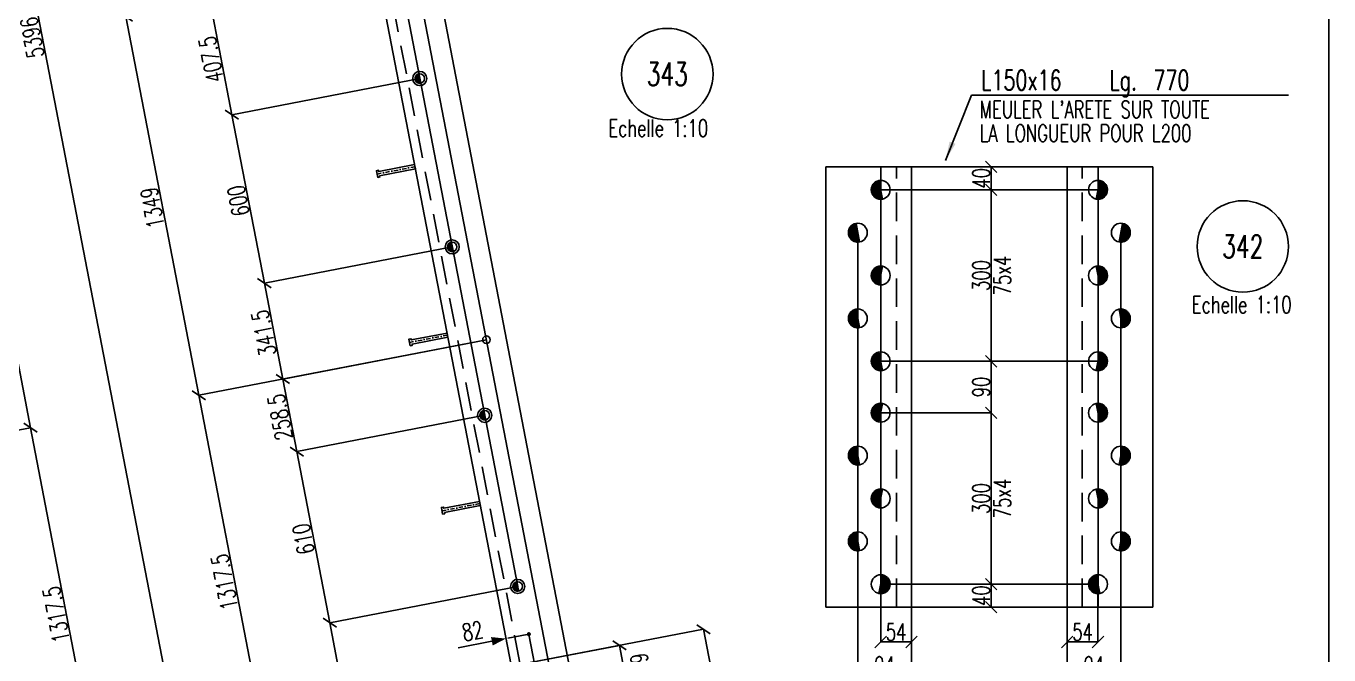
# Model space of a CAD drawing. Extents: x 512572 to 528792, y -20540 to -9023.
# Drawn here: x 524230 to 528792, y -14766 to -12566 of the extents above; entities that cross this region are included whole.
import ezdxf
from ezdxf.enums import TextEntityAlignment as Align

# ---------------------------------------------------------------- set-up
doc = ezdxf.new("R2010")
doc.units = 0
doc.header["$LTSCALE"] = 200
doc.header["$MEASUREMENT"] = 0
doc.linetypes.add('DASHDOT', pattern=[1, 0.5, -0.25, 0, -0.25])
doc.linetypes.add('DASHED', pattern=[0.75, 0.5, -0.25])
doc.layers.get('0').update_dxf_attribs({"linetype": 'CONTINUOUS'})
for name, color, linetype in [('ASSI', 3, 'CONTINUOUS'), ('BOLLINI_1', 7, 'CONTINUOUS'), ('Echelon', 1, 'CONTINUOUS'), ('FORI', 2, 'CONTINUOUS'), ('LINEA_ANG', 2, 'CONTINUOUS'), ('LP', 3, 'CONTINUOUS'), ('LS', 7, 'CONTINUOUS'), ('MZ', 6, 'DASHDOT'), ('QT_MAL', 7, 'CONTINUOUS'), ('QT_MPR', 7, 'CONTINUOUS'), ('QT_MSP', 7, 'CONTINUOUS'), ('TRAT-Y', 7, 'DASHED')]:
    doc.layers.add(name, color=color, linetype=linetype)
doc.styles.add('QUOTE', font='ROMANS8.SHX', dxfattribs={"width": 0.7})
doc.styles.add('RQL', font='ROMANS8.SHX', dxfattribs={"width": 0.7})
doc.styles.add('RS', font='ROMANS8.shx', dxfattribs={"width": 0.7})
doc.styles.get("Standard").update_dxf_attribs({"font": 'ROMANS8.SHX', "width": 0.7})
doc.dimstyles.new('FRECCE1', dxfattribs={"dimtxt": 60, "dimasz": 6.66, "dimexe": 0, "dimexo": 0, "dimgap": 1, "dimtad": 1, "dimzin": 0, "dimdsep": 46, "dimtxsty": 'RS', "dimblk1": 'QUOTP', "dimblk2": 'QUOTF', "dimsah": 1, "dimcen": 0, "dimclrd": 2, "dimclre": 2, "dimclrt": 7, "dimadec": 0, "dimazin": 0, "dimtfac": 1, "dimtix": 1, "dimtmove": 2, "dimatfit": 3, "dimldrblk": 'QUOTP', "dimfxl": 1, "dimtolj": 1, "dimtzin": 0, "dimarcsym": 0})
doc.dimstyles.new('TRATTO', dxfattribs={"dimscale": 0, "dimtxt": 60, "dimasz": 40, "dimexe": 0, "dimexo": 0, "dimgap": 5, "dimtad": 1, "dimrnd": 0.5, "dimdsep": 46, "dimtxsty": 'RS', "dimblk1": 'OBLIQUE', "dimblk2": 'OBLIQUE', "dimsah": 1, "dimcen": 0.09, "dimclrd": 2, "dimclre": 2, "dimclrt": 7, "dimadec": 0, "dimazin": 0, "dimtfac": 1, "dimtix": 1, "dimtmove": 2, "dimatfit": 3, "dimfxl": 1, "dimtolj": 1, "dimtzin": 0, "dimarcsym": 0})

# ---------------------------------------------------------------- blocks, each defined once
blk = doc.blocks.new('P20')
at = {"color": 0}
for p, q in [((0, 0.98), (0.02, 1)), ((0, 0.94), (0.06, 1)), ((1, -0.01), (0, 0.99)), ((0, 0.89), (0.1, 0.99)), ((0, 0.85), (0.14, 0.99)), ((0, 0.8), (0.18, 0.98)), ((0, 0.76), (0.22, 0.98)), ((0, 0.71), (0.25, 0.97)), ((0, 0.67), (0.29, 0.96)), ((1, -0.05), (0, 0.95)), ((0, 0.62), (0.32, 0.95)), ((0, 0.58), (0.36, 0.93)), ((0, 0.53), (0.39, 0.92)), ((0, 0.49), (0.42, 0.91)), ((1, -0.09), (0, 0.9)), ((0, 0.44), (0.45, 0.89)), ((0, 0.4), (0.48, 0.88)), ((0.99, -0.13), (0, 0.86)), ((0, 0.35), (0.51, 0.86)), ((0, 0.31), (0.54, 0.84)), ((0, 0.26), (0.56, 0.83)), ((0.99, -0.17), (0, 0.81)), ((0, 0.22), (0.59, 0.81)), ((0, 0.17), (0.61, 0.79)), ((0.98, -0.21), (0, 0.77)), ((0, 0.13), (0.64, 0.77)), ((0, 0.08), (0.66, 0.75)), ((0, 0.04), (0.69, 0.73)), ((0.97, -0.25), (0, 0.72)), ((0, -0.01), (0.71, 0.7)), ((0.96, -0.28), (0, 0.68)), ((0, -0.05), (0.73, 0.68)), ((0, -0.1), (0.75, 0.66)), ((0.95, -0.32), (0, 0.63)), ((0, -0.14), (0.77, 0.63)), ((0, -0.19), (0.79, 0.61)), ((0.94, -0.35), (0, 0.59)), ((0, -0.23), (0.81, 0.58)), ((0, -0.28), (0.83, 0.56)), ((0.92, -0.38), (0, 0.54)), ((0, -0.32), (0.85, 0.53)), ((0.91, -0.41), (0, 0.5)), ((0, -0.36), (0.87, 0.5)), ((0, -0.41), (0.88, 0.47)), ((0.9, -0.44), (0, 0.45)), ((0, -0.45), (0.9, 0.44)), ((0.88, -0.47), (0, 0.41)), ((0, -0.5), (0.91, 0.41)), ((0, -0.54), (0.92, 0.38)), ((0.87, -0.5), (0, 0.36)), ((0, -0.59), (0.94, 0.35)), ((0.85, -0.53), (0, 0.32)), ((0, -0.63), (0.95, 0.31)), ((0, -0.68), (0.96, 0.28)), ((0.83, -0.56), (0, 0.27)), ((0, -0.72), (0.97, 0.25)), ((0.81, -0.58), (0, 0.23)), ((0, -0.77), (0.98, 0.21)), ((0.79, -0.61), (0, 0.18)), ((0, -0.81), (0.99, 0.17)), ((0.77, -0.63), (0, 0.14)), ((0, -0.86), (0.99, 0.13)), ((0.75, -0.66), (0, 0.09)), ((0, -0.9), (1, 0.09)), ((0.73, -0.68), (0, 0.05)), ((0, -0.95), (1, 0.05)), ((0.71, -0.7), (0, 0.01)), ((0, -0.99), (1, 0.01)), ((1, 0.04), (0.04, 1)), ((1, 0.09), (0.09, 1)), ((0.99, 0.14), (0.14, 0.99)), ((0.98, 0.19), (0.19, 0.98)), ((0.97, 0.25), (0.25, 0.97)), ((0.95, 0.31), (0.31, 0.95)), ((0.92, 0.38), (0.38, 0.92)), ((0.88, 0.47), (0.47, 0.88)), ((0.81, 0.59), (0.59, 0.81)), ((0.69, -0.73), (0, -0.04)), ((0.66, -0.75), (0, -0.08)), ((0.64, -0.77), (0, -0.13)), ((0.61, -0.79), (0, -0.17)), ((0.59, -0.81), (0, -0.22)), ((0.56, -0.83), (0, -0.26)), ((0.54, -0.84), (0, -0.31)), ((0.51, -0.86), (0, -0.35)), ((0.48, -0.88), (0, -0.4)), ((0.45, -0.89), (0, -0.44)), ((0.42, -0.91), (0, -0.49)), ((0.39, -0.92), (0, -0.53)), ((0.36, -0.93), (0, -0.58)), ((0.32, -0.95), (0, -0.62)), ((0.29, -0.96), (0, -0.67)), ((0.25, -0.97), (0, -0.71)), ((0.22, -0.98), (0, -0.76)), ((0.18, -0.98), (0, -0.8)), ((0.14, -0.99), (0, -0.85)), ((0.1, -0.99), (0, -0.89)), ((0.04, -1), (1, -0.04)), ((0.09, -1), (1, -0.09)), ((0.14, -0.99), (0.99, -0.14)), ((0.19, -0.98), (0.98, -0.19)), ((0.25, -0.97), (0.97, -0.25)), ((0.31, -0.95), (0.95, -0.31)), ((0.38, -0.92), (0.92, -0.38)), ((0.47, -0.88), (0.88, -0.47)), ((0.59, -0.81), (0.81, -0.59))]:
    blk.add_line(p, q, dxfattribs=at)
for radius in [1.5, 1]:
    blk.add_circle((0, 0), radius)
blk = doc.blocks.new('16')
blk.add_circle((0, 0), 1)
blk = doc.blocks.new('ASSE98')
blk.add_line((0, 0), (1, 0))
at = {"color": 7, "style": 'QUOTE', "width": 0.5, "flags": 1}
for tag, p in [('TI', (1.38308, 6.82731)), ('DI_S', (1.38308, 6.42178)), ('D_S', (1.38308, 6.02092)), ('E_S', (1.38308, 5.68065)), ('NFORI', (1.36454, 5.29792)), ('ALAR', (1.36349, 4.93246)), ('FAM', (1.3775, 4.54645)), ('ALA', (1.38308, 4.19257)), ('DISP2', (1.38308, 3.84971)), ('DISP1', (1.38308, 3.50686)), ('PINZAF', (1.38308, 3.164)), ('PINZAI', (1.38308, 2.82114)), ('TRP', (1.38308, 2.47829)), ('NP', (1.38308, 2.13543)), ('SV', (1.38308, 1.79257)), ('PESO', (1.38308, 1.44971)), ('QUA', (1.38308, 1.10686)), ('LUN', (1.38308, 0.764)), ('PROF', (1.38308, 0.42114)), ('POS', (1.38308, 0.07829))]:
    blk.add_attdef(tag, p, '', height=0.2, dxfattribs=at)
at = {"color": 7, "flags": 1}
for tag, p in [('LAV1', (3.07431, 6.82847)), ('LAV2', (3.07431, 6.49513)), ('LAV3', (3.07431, 6.1618)), ('LAV4', (3.07431, 5.82847)), ('LAV5', (3.07431, 5.49513)), ('LAV6', (3.07431, 5.1618)), ('LAV7', (3.07431, 4.82847)), ('LAV8', (3.07431, 4.49513)), ('LAV9', (3.07431, 4.1618)), ('LAV10', (3.07431, 3.82847))]:
    blk.add_attdef(tag, p, '', height=0.2, dxfattribs=at)
blk = doc.blocks.new('20')
at = {"color": 0}
for p, q in [((0, 0.98), (0.02, 1)), ((0, 0.94), (0.06, 1)), ((1, -0.01), (0, 0.99)), ((0, 0.89), (0.1, 0.99)), ((0, 0.85), (0.14, 0.99)), ((0, 0.8), (0.18, 0.98)), ((0, 0.76), (0.22, 0.98)), ((0, 0.71), (0.25, 0.97)), ((0, 0.67), (0.29, 0.96)), ((1, -0.05), (0, 0.95)), ((0, 0.62), (0.32, 0.95)), ((0, 0.58), (0.36, 0.93)), ((0, 0.53), (0.39, 0.92)), ((0, 0.49), (0.42, 0.91)), ((1, -0.09), (0, 0.9)), ((0, 0.44), (0.45, 0.89)), ((0, 0.4), (0.48, 0.88)), ((0.99, -0.13), (0, 0.86)), ((0, 0.35), (0.51, 0.86)), ((0, 0.31), (0.54, 0.84)), ((0, 0.26), (0.56, 0.83)), ((0.99, -0.17), (0, 0.81)), ((0, 0.22), (0.59, 0.81)), ((0, 0.17), (0.61, 0.79)), ((0.98, -0.21), (0, 0.77)), ((0, 0.13), (0.64, 0.77)), ((0, 0.08), (0.66, 0.75)), ((0, 0.04), (0.69, 0.73)), ((0.97, -0.25), (0, 0.72)), ((0, -0.01), (0.71, 0.7)), ((0.96, -0.28), (0, 0.68)), ((0, -0.05), (0.73, 0.68)), ((0, -0.1), (0.75, 0.66)), ((0.95, -0.32), (0, 0.63)), ((0, -0.14), (0.77, 0.63)), ((0, -0.19), (0.79, 0.61)), ((0.94, -0.35), (0, 0.59)), ((0, -0.23), (0.81, 0.58)), ((0, -0.28), (0.83, 0.56)), ((0.92, -0.38), (0, 0.54)), ((0, -0.32), (0.85, 0.53)), ((0.91, -0.41), (0, 0.5)), ((0, -0.36), (0.87, 0.5)), ((0, -0.41), (0.88, 0.47)), ((0.9, -0.44), (0, 0.45)), ((0, -0.45), (0.9, 0.44)), ((0.88, -0.47), (0, 0.41)), ((0, -0.5), (0.91, 0.41)), ((0, -0.54), (0.92, 0.38)), ((0.87, -0.5), (0, 0.36)), ((0, -0.59), (0.94, 0.35)), ((0.85, -0.53), (0, 0.32)), ((0, -0.63), (0.95, 0.31)), ((0, -0.68), (0.96, 0.28)), ((0.83, -0.56), (0, 0.27)), ((0, -0.72), (0.97, 0.25)), ((0.81, -0.58), (0, 0.23)), ((0, -0.77), (0.98, 0.21)), ((0.79, -0.61), (0, 0.18)), ((0, -0.81), (0.99, 0.17)), ((0.77, -0.63), (0, 0.14)), ((0, -0.86), (0.99, 0.13)), ((0.75, -0.66), (0, 0.09)), ((0, -0.9), (1, 0.09)), ((0.73, -0.68), (0, 0.05)), ((0, -0.95), (1, 0.05)), ((0.71, -0.7), (0, 0.01)), ((0, -0.99), (1, 0.01)), ((1, 0.04), (0.04, 1)), ((1, 0.09), (0.09, 1)), ((0.99, 0.14), (0.14, 0.99)), ((0.98, 0.19), (0.19, 0.98)), ((0.97, 0.25), (0.25, 0.97)), ((0.95, 0.31), (0.31, 0.95)), ((0.92, 0.38), (0.38, 0.92)), ((0.88, 0.47), (0.47, 0.88)), ((0.81, 0.59), (0.59, 0.81)), ((0.69, -0.73), (0, -0.04)), ((0.66, -0.75), (0, -0.08)), ((0.64, -0.77), (0, -0.13)), ((0.61, -0.79), (0, -0.17)), ((0.59, -0.81), (0, -0.22)), ((0.56, -0.83), (0, -0.26)), ((0.54, -0.84), (0, -0.31)), ((0.51, -0.86), (0, -0.35)), ((0.48, -0.88), (0, -0.4)), ((0.45, -0.89), (0, -0.44)), ((0.42, -0.91), (0, -0.49)), ((0.39, -0.92), (0, -0.53)), ((0.36, -0.93), (0, -0.58)), ((0.32, -0.95), (0, -0.62)), ((0.29, -0.96), (0, -0.67)), ((0.25, -0.97), (0, -0.71)), ((0.22, -0.98), (0, -0.76)), ((0.18, -0.98), (0, -0.8)), ((0.14, -0.99), (0, -0.85)), ((0.1, -0.99), (0, -0.89)), ((0.04, -1), (1, -0.04)), ((0.09, -1), (1, -0.09)), ((0.14, -0.99), (0.99, -0.14)), ((0.19, -0.98), (0.98, -0.19)), ((0.25, -0.97), (0.97, -0.25)), ((0.31, -0.95), (0.95, -0.31)), ((0.38, -0.92), (0.92, -0.38)), ((0.47, -0.88), (0.88, -0.47)), ((0.59, -0.81), (0.81, -0.59))]:
    blk.add_line(p, q, dxfattribs=at)
blk.add_line((0, 1), (0, -1))
blk.add_circle((0, 0), 1)
blk = doc.blocks.new('A$C6E393FD9')
at = {"layer": 'Echelon', "color": 3}
blk.add_lwpolyline([(2.5, 0), (0, 19.8), (168.6, 41.4), (167.9, 47.2), (177.8, 48.5), (181.8, 17.1), (171.9, 15.8), (171.2, 21.6), (2.5, 0)], close=True, dxfattribs=at)
at = {"layer": 'MZ', "ltscale": 0.2}
blk.add_line((1.3, 9.9), (179.8, 32.8), dxfattribs=at)
blk = doc.blocks.new('_OBLIQUE')
at = {"color": 0, "linetype": 'ByBlock'}
blk.add_line((-0.5, -0.5), (0.5, 0.5), dxfattribs=at)
blk = doc.blocks.new('*D51')
at = {"layer": 'QT_MPR', "color": 2, "lineweight": -2, "transparency": 16777216}
for p, q in [((525586.8, -12338.5), (524579.4, -12532.8)), ((524579.4, -12532.8), (524834.9, -13857.7)), ((525842.3, -13663.4), (524834.9, -13857.7))]:
    blk.add_line(p, q, dxfattribs=at)
at = {"layer": 'QT_MPR', "color": 2, "lineweight": -2, "transparency": 16777216, "xscale": 40, "yscale": 40, "zscale": 40}
for p, rotation in [((524579.4, -12532.8), 100.9154326102389), ((524834.9, -13857.7), 280.9154326102389)]:
    blk.add_blockref('_OBLIQUE', p, dxfattribs=dict(at, rotation=rotation))
at = {"layer": 'QT_MPR', "color": 7, "transparency": 16777216, "insert": (524672.7, -13201.9), "char_height": 60, "attachment_point": 5, "rotation": 100.9154, "style": 'RS'}
blk.add_mtext('\\A1;1349', dxfattribs=at)
blk = doc.blocks.new('*D52')
at = {"layer": 'QT_MPR', "color": 2, "lineweight": -2, "transparency": 16777216}
for p, q in [((525842.3, -13663.4), (524834.9, -13857.7)), ((524834.9, -13857.7), (525084.3, -15151.4)), ((526120.3, -14951.6), (525084.3, -15151.4))]:
    blk.add_line(p, q, dxfattribs=at)
at = {"layer": 'QT_MPR', "color": 2, "lineweight": -2, "transparency": 16777216, "xscale": 40, "yscale": 40, "zscale": 40}
for p, rotation in [((524834.9, -13857.7), 100.9154326102389), ((525084.3, -15151.4), 280.9154326102389)]:
    blk.add_blockref('_OBLIQUE', p, dxfattribs=dict(at, rotation=rotation))
at = {"layer": 'QT_MPR', "color": 7, "transparency": 16777216, "insert": (524925.2, -14511.2), "char_height": 60, "attachment_point": 5, "rotation": 100.9154, "style": 'RS'}
blk.add_mtext('\\A1;1317.5', dxfattribs=at)
blk = doc.blocks.new('*D67')
at = {"layer": 'QT_MSP', "color": 2, "lineweight": -2, "transparency": 16777216}
for p, q in [((525586.8, -12338.5), (524873.9, -12476)), ((524873.9, -12476), (524951.1, -12876.4)), ((525609, -12749.5), (524951.1, -12876.4))]:
    blk.add_line(p, q, dxfattribs=at)
at = {"layer": 'QT_MSP', "color": 2, "lineweight": -2, "transparency": 16777216, "xscale": 40, "yscale": 40, "zscale": 40}
for p, rotation in [((524873.9, -12476), 100.9154326102389), ((524951.1, -12876.4), 280.9154326102389)]:
    blk.add_blockref('_OBLIQUE', p, dxfattribs=dict(at, rotation=rotation))
at = {"layer": 'QT_MSP', "color": 7, "transparency": 16777216, "insert": (524878.2, -12682.8), "char_height": 60, "attachment_point": 5, "rotation": 100.9154, "style": 'RS'}
blk.add_mtext('\\A1;407.5', dxfattribs=at)
blk = doc.blocks.new('*D68')
at = {"layer": 'QT_MSP', "color": 2, "lineweight": -2, "transparency": 16777216}
for p, q in [((525609, -12749.5), (524951.1, -12876.4)), ((524951.1, -12876.4), (525064.8, -13465.5)), ((525722.6, -13338.6), (525064.8, -13465.5))]:
    blk.add_line(p, q, dxfattribs=at)
at = {"layer": 'QT_MSP', "color": 2, "lineweight": -2, "transparency": 16777216, "xscale": 40, "yscale": 40, "zscale": 40}
for p, rotation in [((524951.1, -12876.4), 100.9154326102389), ((525064.8, -13465.5), 280.9154326102389)]:
    blk.add_blockref('_OBLIQUE', p, dxfattribs=dict(at, rotation=rotation))
at = {"layer": 'QT_MSP', "color": 7, "transparency": 16777216, "insert": (524973.6, -13177.6), "char_height": 60, "attachment_point": 5, "rotation": 100.9154, "style": 'RS'}
blk.add_mtext('\\A1;600', dxfattribs=at)
blk = doc.blocks.new('*D69')
at = {"layer": 'QT_MSP', "color": 2, "lineweight": -2, "transparency": 16777216}
for p, q in [((525722.6, -13338.6), (525064.8, -13465.5)), ((525064.8, -13465.5), (525129.4, -13800.9)), ((525842.3, -13663.4), (525129.4, -13800.9))]:
    blk.add_line(p, q, dxfattribs=at)
at = {"layer": 'QT_MSP', "color": 2, "lineweight": -2, "transparency": 16777216, "xscale": 40, "yscale": 40, "zscale": 40}
for p, rotation in [((525064.8, -13465.5), 100.9154326102389), ((525129.4, -13800.9), 280.9154326102389)]:
    blk.add_blockref('_OBLIQUE', p, dxfattribs=dict(at, rotation=rotation))
at = {"layer": 'QT_MSP', "color": 7, "transparency": 16777216, "insert": (525062.7, -13639.8), "char_height": 60, "attachment_point": 5, "rotation": 100.9154, "style": 'RS'}
blk.add_mtext('\\A1;341.5', dxfattribs=at)
blk = doc.blocks.new('*D70')
at = {"layer": 'QT_MSP', "color": 2, "lineweight": -2, "transparency": 16777216}
for p, q in [((525842.3, -13663.4), (525129.4, -13800.9)), ((525129.4, -13800.9), (525178.4, -14054.7)), ((525836.3, -13927.8), (525178.4, -14054.7))]:
    blk.add_line(p, q, dxfattribs=at)
at = {"layer": 'QT_MSP', "color": 2, "lineweight": -2, "transparency": 16777216, "xscale": 40, "yscale": 40, "zscale": 40}
for p, rotation in [((525129.4, -13800.9), 100.9154326102389), ((525178.4, -14054.7), 280.9154326102389)]:
    blk.add_blockref('_OBLIQUE', p, dxfattribs=dict(at, rotation=rotation))
at = {"layer": 'QT_MSP', "color": 7, "transparency": 16777216, "insert": (525119.5, -13934.4), "char_height": 60, "attachment_point": 5, "rotation": 100.9154, "style": 'RS'}
blk.add_mtext('\\A1;258.5', dxfattribs=at)
blk = doc.blocks.new('*D71')
at = {"layer": 'QT_MSP', "color": 2, "lineweight": -2, "transparency": 16777216}
for p, q in [((525836.3, -13927.8), (525178.4, -14054.7)), ((525178.4, -14054.7), (525293.9, -14653.6)), ((525951.8, -14526.7), (525293.9, -14653.6))]:
    blk.add_line(p, q, dxfattribs=at)
at = {"layer": 'QT_MSP', "color": 2, "lineweight": -2, "transparency": 16777216, "xscale": 40, "yscale": 40, "zscale": 40}
for p, rotation in [((525178.4, -14054.7), 100.9154326102389), ((525293.9, -14653.6), 280.9154326102389)]:
    blk.add_blockref('_OBLIQUE', p, dxfattribs=dict(at, rotation=rotation))
at = {"layer": 'QT_MSP', "color": 7, "transparency": 16777216, "insert": (525201.8, -14360.8), "char_height": 60, "attachment_point": 5, "rotation": 100.9154, "style": 'RS'}
blk.add_mtext('\\A1;610', dxfattribs=at)
blk = doc.blocks.new('*D72')
at = {"layer": 'QT_MSP', "color": 2, "lineweight": -2, "transparency": 16777216}
for p, q in [((525951.8, -14526.7), (525293.9, -14653.6)), ((525293.9, -14653.6), (525378.9, -15094.6)), ((526120.3, -14951.6), (525378.9, -15094.6))]:
    blk.add_line(p, q, dxfattribs=at)
at = {"layer": 'QT_MSP', "color": 2, "lineweight": -2, "transparency": 16777216, "xscale": 40, "yscale": 40, "zscale": 40}
for p, rotation in [((525293.9, -14653.6), 100.9154326102389), ((525378.9, -15094.6), 280.9154326102389)]:
    blk.add_blockref('_OBLIQUE', p, dxfattribs=dict(at, rotation=rotation))
at = {"layer": 'QT_MSP', "color": 7, "transparency": 16777216, "insert": (525302, -14880.7), "char_height": 60, "attachment_point": 5, "rotation": 100.9154, "style": 'RS'}
blk.add_mtext('\\A1;449', dxfattribs=at)
blk = doc.blocks.new('*D91')
at = {"layer": 'QT_MPR', "color": 2, "lineweight": -2, "transparency": 16777216}
for p, q in [((522528.8, -10191), (523775.8, -9950.5)), ((523775.8, -9950.5), (524797.6, -15248.6)), ((523543.7, -15490.5), (524797.6, -15248.6))]:
    blk.add_line(p, q, dxfattribs=at)
at = {"layer": 'QT_MPR', "color": 2, "lineweight": -2, "transparency": 16777216, "xscale": 40, "yscale": 40, "zscale": 40}
for p, rotation in [((523775.8, -9950.5), 100.9154326102523), ((524797.6, -15248.6), 280.9154326102524)]:
    blk.add_blockref('_OBLIQUE', p, dxfattribs=dict(at, rotation=rotation))
at = {"layer": 'QT_MPR', "color": 7, "transparency": 16777216, "insert": (524252.3, -12606.2), "char_height": 60, "attachment_point": 5, "rotation": 100.9154, "style": 'RS'}
blk.add_mtext('\\A1;5396', dxfattribs=at)
blk = doc.blocks.new('*D102')
at = {"layer": 'QT_MPR', "color": 2, "lineweight": -2, "transparency": 16777216}
for p, q in [((522982.8, -12840.7), (523990.2, -12646.4)), ((523990.2, -12646.4), (524245.7, -13971.3)), ((523238.3, -14165.6), (524245.7, -13971.3))]:
    blk.add_line(p, q, dxfattribs=at)
at = {"layer": 'QT_MPR', "color": 2, "lineweight": -2, "transparency": 16777216, "xscale": 40, "yscale": 40, "zscale": 40}
for p, rotation in [((523990.2, -12646.4), 100.9154326102523), ((524245.7, -13971.3), 280.9154326102524)]:
    blk.add_blockref('_OBLIQUE', p, dxfattribs=dict(at, rotation=rotation))
at = {"layer": 'QT_MPR', "color": 7, "transparency": 16777216, "insert": (524083.6, -13315.5), "char_height": 60, "attachment_point": 5, "rotation": 100.9154, "style": 'RS'}
blk.add_mtext('\\A1;1349', dxfattribs=at)
blk = doc.blocks.new('*D103')
at = {"layer": 'QT_MPR', "color": 2, "lineweight": -2, "transparency": 16777216}
for p, q in [((523238.3, -14165.6), (524245.7, -13971.3)), ((524245.7, -13971.3), (524495.2, -15265)), ((523459.3, -15464.8), (524495.2, -15265))]:
    blk.add_line(p, q, dxfattribs=at)
at = {"layer": 'QT_MPR', "color": 2, "lineweight": -2, "transparency": 16777216, "xscale": 40, "yscale": 40, "zscale": 40}
for p, rotation in [((524245.7, -13971.3), 100.9154326102523), ((524495.2, -15265), 280.9154326102524)]:
    blk.add_blockref('_OBLIQUE', p, dxfattribs=dict(at, rotation=rotation))
at = {"layer": 'QT_MPR', "color": 7, "transparency": 16777216, "insert": (524336.1, -14624.8), "char_height": 60, "attachment_point": 5, "rotation": 100.9154, "style": 'RS'}
blk.add_mtext('\\A1;1317.5', dxfattribs=at)
blk = doc.blocks.new('QUOTP')
at = {"layer": 'ASSI', "color": 2, "const_width": 1.07}
blk.add_lwpolyline([(-0.53, 0, 1), (0.53, 0, 1)], format="xyb", close=True, dxfattribs=at)
blk = doc.blocks.new('QUOTF')
at = {"layer": 'LS', "color": 2}
blk.add_line((7.5, 0), (25.5, 0), dxfattribs=at)
blk.add_solid([(7.5, 2.25), (0, 0), (7.5, -2.25)], dxfattribs=at)
blk = doc.blocks.new('*D133')
at = {"layer": 'QT_MAL', "color": 2, "lineweight": -2, "transparency": 16777216}
blk.add_line((525984.5, -14694.8), (525917.1, -14707.8), dxfattribs=at)
at = {"layer": 'QT_MAL', "color": 2, "lineweight": -2, "transparency": 16777216, "xscale": 6.66, "yscale": 6.66, "zscale": 6.66}
for name, p, rotation in [('QUOTP', (525991.1, -14693.5), 10.91543261023896), ('QUOTF', (525910.5, -14709.1), 190.9154326102389)]:
    blk.add_blockref(name, p, dxfattribs=dict(at, rotation=rotation))
at = {"layer": 'QT_MAL', "color": 7, "transparency": 16777216, "insert": (525793.8, -14682.9), "char_height": 60, "attachment_point": 5, "rotation": 10.9154, "style": 'RS'}
blk.add_mtext('\\A1;82', dxfattribs=at)
blk = doc.blocks.new('*D150')
at = {"layer": 'QT_MPR', "color": 2, "lineweight": -2, "transparency": 16777216}
for p, q in [((527222.8, -13138.9), (527609.7, -13138.9)), ((527609.7, -13138.9), (527609.7, -13738.9)), ((527222.8, -13738.9), (527609.7, -13738.9))]:
    blk.add_line(p, q, dxfattribs=at)
at = {"layer": 'QT_MPR', "color": 2, "lineweight": -2, "transparency": 16777216, "xscale": 40, "yscale": 40, "zscale": 40}
for p, rotation in [((527609.7, -13138.9), 89.99999999619341), ((527609.7, -13738.9), 269.9999999961934)]:
    blk.add_blockref('_OBLIQUE', p, dxfattribs=dict(at, rotation=rotation))
at = {"layer": 'QT_MPR', "color": 7, "transparency": 16777216, "insert": (527648.7, -13438.9), "char_height": 60, "attachment_point": 5, "rotation": 90, "style": 'RS'}
blk.add_mtext('\\A1;75x4', dxfattribs=at)
blk = doc.blocks.new('*D151')
at = {"layer": 'QT_MPR', "color": 2, "lineweight": -2, "transparency": 16777216}
for p, q in [((527222.8, -13138.9), (527609.7, -13138.9)), ((527609.7, -13138.9), (527609.7, -13738.9)), ((527222.8, -13738.9), (527609.7, -13738.9))]:
    blk.add_line(p, q, dxfattribs=at)
at = {"layer": 'QT_MPR', "color": 2, "lineweight": -2, "transparency": 16777216, "xscale": 40, "yscale": 40, "zscale": 40}
for p, rotation in [((527609.7, -13138.9), 89.99999999619341), ((527609.7, -13738.9), 269.9999999961934)]:
    blk.add_blockref('_OBLIQUE', p, dxfattribs=dict(at, rotation=rotation))
at = {"layer": 'QT_MPR', "color": 7, "transparency": 16777216, "insert": (527574.7, -13438.9), "char_height": 60, "attachment_point": 5, "rotation": 90, "style": 'RS'}
blk.add_mtext('\\A1;300', dxfattribs=at)
blk = doc.blocks.new('*D152')
at = {"layer": 'QT_MPR', "color": 2, "lineweight": -2, "transparency": 16777216}
for p, q in [((527222.8, -13738.9), (527609.7, -13738.9)), ((527609.7, -13738.9), (527609.7, -13918.9)), ((527222.8, -13918.9), (527609.7, -13918.9))]:
    blk.add_line(p, q, dxfattribs=at)
at = {"layer": 'QT_MPR', "color": 2, "lineweight": -2, "transparency": 16777216, "xscale": 40, "yscale": 40, "zscale": 40}
for p, rotation in [((527609.7, -13738.9), 89.99999999619341), ((527609.7, -13918.9), 269.9999999961934)]:
    blk.add_blockref('_OBLIQUE', p, dxfattribs=dict(at, rotation=rotation))
at = {"layer": 'QT_MPR', "color": 7, "transparency": 16777216, "insert": (527574.7, -13828.9), "char_height": 60, "attachment_point": 5, "rotation": 90, "style": 'RS'}
blk.add_mtext('\\A1;90', dxfattribs=at)
blk = doc.blocks.new('*D153')
at = {"layer": 'QT_MPR', "color": 2, "lineweight": -2, "transparency": 16777216}
for p, q in [((527222.8, -13918.9), (527609.7, -13918.9)), ((527609.7, -13918.9), (527609.7, -14518.9)), ((527222.8, -14518.9), (527609.7, -14518.9))]:
    blk.add_line(p, q, dxfattribs=at)
at = {"layer": 'QT_MPR', "color": 2, "lineweight": -2, "transparency": 16777216, "xscale": 40, "yscale": 40, "zscale": 40}
for p, rotation in [((527609.7, -13918.9), 89.99999999619341), ((527609.7, -14518.9), 269.9999999961934)]:
    blk.add_blockref('_OBLIQUE', p, dxfattribs=dict(at, rotation=rotation))
at = {"layer": 'QT_MPR', "color": 7, "transparency": 16777216, "insert": (527648.7, -14218.9), "char_height": 60, "attachment_point": 5, "rotation": 90, "style": 'RS'}
blk.add_mtext('\\A1;75x4', dxfattribs=at)
blk = doc.blocks.new('*D154')
at = {"layer": 'QT_MPR', "color": 2, "lineweight": -2, "transparency": 16777216}
for p, q in [((527222.8, -13918.9), (527609.7, -13918.9)), ((527609.7, -13918.9), (527609.7, -14518.9)), ((527222.8, -14518.9), (527609.7, -14518.9))]:
    blk.add_line(p, q, dxfattribs=at)
at = {"layer": 'QT_MPR', "color": 2, "lineweight": -2, "transparency": 16777216, "xscale": 40, "yscale": 40, "zscale": 40}
for p, rotation in [((527609.7, -13918.9), 89.99999999619341), ((527609.7, -14518.9), 269.9999999961934)]:
    blk.add_blockref('_OBLIQUE', p, dxfattribs=dict(at, rotation=rotation))
at = {"layer": 'QT_MPR', "color": 7, "transparency": 16777216, "insert": (527574.7, -14218.9), "char_height": 60, "attachment_point": 5, "rotation": 90, "style": 'RS'}
blk.add_mtext('\\A1;300', dxfattribs=at)
blk = doc.blocks.new('*D155')
at = {"layer": 'QT_MPR', "color": 2, "lineweight": -2, "transparency": 16777216}
for p, q in [((527222.8, -13058.9), (527609.7, -13058.9)), ((527609.7, -13058.9), (527609.7, -13138.9)), ((527222.8, -13138.9), (527609.7, -13138.9))]:
    blk.add_line(p, q, dxfattribs=at)
at = {"layer": 'QT_MPR', "color": 2, "lineweight": -2, "transparency": 16777216, "xscale": 40, "yscale": 40, "zscale": 40}
for p, rotation in [((527609.7, -13058.9), 89.99999999619341), ((527609.7, -13138.9), 269.9999999961934)]:
    blk.add_blockref('_OBLIQUE', p, dxfattribs=dict(at, rotation=rotation))
at = {"layer": 'QT_MPR', "color": 7, "transparency": 16777216, "insert": (527574.7, -13098.9), "char_height": 60, "attachment_point": 5, "rotation": 90, "style": 'RS'}
blk.add_mtext('\\A1;40', dxfattribs=at)
blk = doc.blocks.new('*D156')
at = {"layer": 'QT_MPR', "color": 2, "lineweight": -2, "transparency": 16777216}
for p, q in [((527222.8, -14518.9), (527609.7, -14518.9)), ((527609.7, -14518.9), (527609.7, -14598.9)), ((527222.8, -14598.9), (527609.7, -14598.9))]:
    blk.add_line(p, q, dxfattribs=at)
at = {"layer": 'QT_MPR', "color": 2, "lineweight": -2, "transparency": 16777216, "xscale": 40, "yscale": 40, "zscale": 40}
for p, rotation in [((527609.7, -14518.9), 89.99999999619341), ((527609.7, -14598.9), 269.9999999961934)]:
    blk.add_blockref('_OBLIQUE', p, dxfattribs=dict(at, rotation=rotation))
at = {"layer": 'QT_MPR', "color": 7, "transparency": 16777216, "insert": (527574.7, -14558.9), "char_height": 60, "attachment_point": 5, "rotation": 90, "style": 'RS'}
blk.add_mtext('\\A1;40', dxfattribs=at)
blk = doc.blocks.new('*D157')
at = {"layer": 'LS', "color": 2, "lineweight": -2, "transparency": 16777216}
for p, q in [((527222.8, -14518.9), (527222.8, -14720.9)), ((527330.8, -14598.9), (527330.8, -14720.9)), ((527222.8, -14720.9), (527330.8, -14720.9))]:
    blk.add_line(p, q, dxfattribs=at)
at = {"layer": 'LS', "color": 2, "lineweight": -2, "transparency": 16777216, "xscale": 40, "yscale": 40, "zscale": 40, "rotation": 180.0000000000001}
blk.add_blockref('_OBLIQUE', (527222.8, -14720.9), dxfattribs=at)
at = {"layer": 'LS', "color": 2, "lineweight": -2, "transparency": 16777216, "xscale": 40, "yscale": 40, "zscale": 40}
blk.add_blockref('_OBLIQUE', (527330.8, -14720.9), dxfattribs=at)
at = {"layer": 'LS', "color": 7, "transparency": 16777216, "insert": (527276.8, -14685.9), "char_height": 60, "attachment_point": 5, "style": 'RS'}
blk.add_mtext('\\A1;54', dxfattribs=at)
blk = doc.blocks.new('*D158')
at = {"layer": 'LS', "color": 2, "lineweight": -2, "transparency": 16777216}
for p, q in [((527142.8, -13288.9), (527142.8, -14836.9)), ((527330.8, -14598.9), (527330.8, -14836.9)), ((527142.8, -14836.9), (527330.8, -14836.9))]:
    blk.add_line(p, q, dxfattribs=at)
at = {"layer": 'LS', "color": 2, "lineweight": -2, "transparency": 16777216, "xscale": 40, "yscale": 40, "zscale": 40, "rotation": 180.0000000000001}
blk.add_blockref('_OBLIQUE', (527142.8, -14836.9), dxfattribs=at)
at = {"layer": 'LS', "color": 2, "lineweight": -2, "transparency": 16777216, "xscale": 40, "yscale": 40, "zscale": 40}
blk.add_blockref('_OBLIQUE', (527330.8, -14836.9), dxfattribs=at)
at = {"layer": 'LS', "color": 7, "transparency": 16777216, "insert": (527236.8, -14801.9), "char_height": 60, "attachment_point": 5, "style": 'RS'}
blk.add_mtext('\\A1;94', dxfattribs=at)
blk = doc.blocks.new('*D159')
at = {"layer": 'LS', "color": 2, "lineweight": -2, "transparency": 16777216}
for p, q in [((527983.7, -14518.9), (527983.7, -14720.9)), ((527875.7, -14598.9), (527875.7, -14720.9)), ((527983.7, -14720.9), (527875.7, -14720.9))]:
    blk.add_line(p, q, dxfattribs=at)
at = {"layer": 'LS', "color": 2, "lineweight": -2, "transparency": 16777216, "xscale": 40, "yscale": 40, "zscale": 40, "rotation": 180}
blk.add_blockref('_OBLIQUE', (527875.7, -14720.9), dxfattribs=at)
at = {"layer": 'LS', "color": 2, "lineweight": -2, "transparency": 16777216, "xscale": 40, "yscale": 40, "zscale": 40}
blk.add_blockref('_OBLIQUE', (527983.7, -14720.9), dxfattribs=at)
at = {"layer": 'LS', "color": 7, "transparency": 16777216, "insert": (527929.7, -14685.9), "char_height": 60, "attachment_point": 5, "style": 'RS'}
blk.add_mtext('\\A1;54', dxfattribs=at)
blk = doc.blocks.new('*D160')
at = {"layer": 'LS', "color": 2, "lineweight": -2, "transparency": 16777216}
for p, q in [((528063.7, -13288.9), (528063.7, -14836.9)), ((527875.7, -14598.9), (527875.7, -14836.9)), ((528063.7, -14836.9), (527875.7, -14836.9))]:
    blk.add_line(p, q, dxfattribs=at)
at = {"layer": 'LS', "color": 2, "lineweight": -2, "transparency": 16777216, "xscale": 40, "yscale": 40, "zscale": 40, "rotation": 180}
blk.add_blockref('_OBLIQUE', (527875.7, -14836.9), dxfattribs=at)
at = {"layer": 'LS', "color": 2, "lineweight": -2, "transparency": 16777216, "xscale": 40, "yscale": 40, "zscale": 40}
blk.add_blockref('_OBLIQUE', (528063.7, -14836.9), dxfattribs=at)
at = {"layer": 'LS', "color": 7, "transparency": 16777216, "insert": (527969.7, -14801.9), "char_height": 60, "attachment_point": 5, "style": 'RS'}
blk.add_mtext('\\A1;94', dxfattribs=at)
blk = doc.blocks.new('xxx')
blk.add_circle((0, 0), 8)
at = {"color": 3, "style": 'RQL', "width": 0.7}
blk.add_attdef('POS', text='', height=4, dxfattribs=at).set_placement((0, 0), align=Align.MIDDLE)
at = {"color": 3, "style": 'RQL', "width": 0.7, "flags": 1}
blk.add_attdef('POS1', (-0.39, -5.42), '', height=2, dxfattribs=at)
at = {"style": 'RQL', "width": 0.7, "flags": 1}
blk.add_attdef('TIPO', (-0.39, -8.66), '', height=2, dxfattribs=at)
blk = doc.blocks.new('*D213')
at = {"layer": 'LP', "color": 2, "lineweight": -2, "transparency": 16777216}
for p, q in [((525929.3, -14806.1), (526307.9, -14733.1)), ((526341.7, -14908.9), (526307.9, -14733.1)), ((526120.3, -14951.6), (526341.7, -14908.9))]:
    blk.add_line(p, q, dxfattribs=at)
at = {"layer": 'LP', "color": 2, "lineweight": -2, "transparency": 16777216, "xscale": 40, "yscale": 40, "zscale": 40}
for p, rotation in [((526307.9, -14733.1), 100.9154326102451), ((526341.7, -14908.9), 280.9154326102451)]:
    blk.add_blockref('_OBLIQUE', p, dxfattribs=dict(at, rotation=rotation))
at = {"layer": 'LP', "color": 7, "transparency": 16777216, "insert": (526383.8, -14813.6), "char_height": 60, "attachment_point": 5, "rotation": 100.9154, "style": 'RS'}
blk.add_mtext('\\A1;179', dxfattribs=at)
blk = doc.blocks.new('*D215')
at = {"layer": 'LP', "color": 2, "lineweight": -2, "transparency": 16777216}
for p, q in [((525929.3, -14806.1), (526602.4, -14676.3)), ((526674.4, -15049.3), (526602.4, -14676.3)), ((526001.2, -15179.1), (526674.4, -15049.3))]:
    blk.add_line(p, q, dxfattribs=at)
at = {"layer": 'LP', "color": 2, "lineweight": -2, "transparency": 16777216, "xscale": 40, "yscale": 40, "zscale": 40}
for p, rotation in [((526602.4, -14676.3), 100.9154326102451), ((526674.4, -15049.3), 280.9154326102451)]:
    blk.add_blockref('_OBLIQUE', p, dxfattribs=dict(at, rotation=rotation))
at = {"layer": 'LP', "color": 7, "transparency": 16777216, "insert": (526696.7, -14854.5), "char_height": 60, "attachment_point": 5, "rotation": 100.9154, "style": 'RS'}
blk.add_mtext('\\A1;380', dxfattribs=at)

msp = doc.modelspace()

# ---------------------------------------------------------------- linework, layer by layer
at = {"layer": 'LINEA_ANG'}
for p, q in [((526651.078, -17492.853), (525026.37, -9068.084)), ((524829.988, -9105.956), (526454.696, -17530.725)), ((527330.807, -13058.885), (527030.807, -13058.885)), ((527030.807, -13058.885), (527030.807, -14598.885)), ((527330.807, -14598.885), (527330.807, -13058.885)), ((527875.711, -14598.885), (527875.711, -13058.885)), ((527875.711, -13058.885), (528175.711, -13058.885)), ((528175.711, -13058.885), (528175.711, -14598.885)), ((527030.807, -14598.885), (527330.807, -14598.885)), ((528175.711, -14598.885), (527875.711, -14598.885))]:
    msp.add_line(p, q, dxfattribs=at)
at = {"layer": 'LS', "color": 6}
for p, q in [((524903.621, -9091.646), (525951.774, -14526.746)), ((525331.301, -11013.663), (526402.436, -16567.927)), ((527540.724, -12808.068), (527449.724, -13036.068)), ((528650.724, -12808.068), (527540.724, -12808.068)), ((526051.486, -15006.827), (525991.329, -14694.888))]:
    msp.add_line(p, q, dxfattribs=at)
at = {"layer": 'LS', "color": 2}
for p, q in [((527609.724, -13058.885), (527875.711, -13058.885)), ((527609.724, -13138.885), (527983.711, -13138.885)), ((527609.724, -13738.885), (527983.711, -13738.885)), ((527609.724, -14518.885), (527983.711, -14518.885)), ((527609.724, -14598.885), (527875.711, -14598.885))]:
    msp.add_line(p, q, dxfattribs=at)
at = {"layer": 'LS', "color": 8}
msp.add_lwpolyline([(512572.329, -9060.123), (512572.329, -20540.123), (525292.329, -20540.123), (525292.329, -18940.123), (528792.329, -18940.123), (528792.329, -9060.123), (512572.329, -9060.123)], close=True, dxfattribs=at)
at = {"layer": 'LS', "color": 6}
msp.add_solid([(527464.117, -12970.032), (527449.724, -13036.068), (527484.756, -12978.269)], dxfattribs=at)
at = {"layer": 'TRAT-Y'}
for p, q in [((524861.409, -9099.897), (526486.117, -17524.665)), ((527277.807, -14598.885), (527277.807, -13058.885)), ((527928.711, -14598.885), (527928.711, -13058.885))]:
    msp.add_line(p, q, dxfattribs=at)

# ---------------------------------------------------------------- block references
at = {"layer": 'ASSI', "xscale": 8580, "zscale": 8580, "rotation": 280.9154326102389}
msp.add_blockref('ASSE98', (524829.988, -9105.956), dxfattribs=at)
at = {"layer": 'ASSI'}
ref = msp.add_blockref('ASSE98', (527983.711, -13058.885), dxfattribs=dict(at, xscale=1540, yscale=2, zscale=2, rotation=269.9999999962977))
ref.add_attrib('PROF', 'L150x16', (527574.907, -12790.054), dxfattribs={"layer": '0', "color": 2, "height": 70, "style": 'QUOTE', "width": 0.7})
ref.add_attrib('LUN', '770', (528177.774, -12790.054), dxfattribs={"layer": '0', "color": 2, "height": 70, "style": 'QUOTE', "width": 0.7})
ref.add_attrib('SV', 'Lg.', (528023.64, -12790.054), dxfattribs={"layer": '0', "color": 2, "height": 70, "style": 'QUOTE', "width": 0.7})
at = {"layer": 'ASSI', "xscale": 1540, "yscale": 2, "zscale": 2, "rotation": 89.99999999619341}
msp.add_blockref('ASSE98', (527222.807, -14598.885), dxfattribs=at)
at = {"layer": 'BOLLINI_1', "xscale": 19.9979999500073, "yscale": 19.9979999500073, "zscale": 19.9979999500073}
for p, values in [((526475.717, -12734.072), {'POS': '343'}), ((528490.717, -13337.215), {'POS': '342'})]:
    msp.add_blockref('xxx', p, dxfattribs=at).add_auto_attribs(values)
at = {"layer": 'FORI'}
for name, p, xscale, yscale, zscale, rotation in [('P20', (525609.033, -12749.493), -16.5, 16.5, 16.5, 14.28781299771946), ('20', (527222.807, -13138.885), 33, 33, 33, 190.9154326064849), ('20', (527983.711, -13138.885), -33, 33, 33, 169.0845673860062), ('20', (527142.807, -13288.885), 33, 33, 33, 190.9154326064849), ('20', (528063.711, -13288.885), -33, 33, 33, 169.0845673860062), ('P20', (525722.649, -13338.637), -16.5, 16.5, 16.5, 14.28781299771946), ('20', (527222.807, -13438.885), -33, 32.99999999999999, 33, 349.0845673859999), ('20', (527983.711, -13438.885), 33, 33, 33, 10.91543260649119), ('20', (527142.807, -13588.885), 33, 33, 33, 190.9154326064849), ('20', (528063.711, -13588.885), 32.99999999999999, 32.99999999999999, 32.99999999999999, 10.91543260649257), ('16', (525842.301, -13663.404), 13, 13, 13, 21.83086522049124), ('20', (527222.807, -13738.885), 33, 33, 33, 190.9154326064849), ('20', (527983.711, -13738.885), -33, 33, 33, 169.0845673860074), ('P20', (525836.265, -13927.782), -16.5, 16.5, 16.5, 14.28781299771946), ('20', (527222.807, -13918.885), -33.00000000000001, 33.00000000000001, 33.00000000000001, 349.0845673859999), ('20', (527983.711, -13918.885), 33, 33, 33, 10.91543260649129), ('20', (527142.807, -14068.885), 33, 33, 33, 190.9154326064849), ('20', (528063.711, -14068.885), -33.00000000000001, 33, 33, 169.0845673860063), ('20', (527222.807, -14218.885), -33, 32.99999999999999, 33, 349.0845673859999), ('20', (527983.711, -14218.885), 33, 33, 33, 10.91543260649129), ('20', (527142.807, -14368.885), 33, 33, 33, 190.9154326064849), ('20', (528063.711, -14368.885), -33.00000000000001, 33, 33, 169.0845673860063), ('P20', (525951.774, -14526.746), -16.5, 16.5, 16.5, 14.28781299771946), ('20', (527222.807, -14518.885), 33, 33, 33, 349.0845673859999), ('20', (527983.711, -14518.885), -33, 33, 33, 10.91543260649123)]:
    msp.add_blockref(name, p, dxfattribs=dict(at, xscale=xscale, yscale=yscale, zscale=zscale, rotation=rotation))
at = {"layer": 'LS', "color": 111, "xscale": -0.7500000000000001, "yscale": 0.7500000000000001, "zscale": 0.7500000000000001, "rotation": 18.21264191292158}
for p in [(525595.418, -13065.038), (525709.034, -13654.182), (525822.65, -14243.327)]:
    msp.add_blockref('A$C6E393FD9', p, dxfattribs=at)

# ---------------------------------------------------------------- texts
at = {"layer": 'LS', "color": 7, "style": 'RS', "width": 0.7}
for s, p in [("MEULER L'ARETE SUR TOUTE", (527569.386, -12887.922)), ('Echelle 1:10', (526269.295, -12953.38)), ('LA LONGUEUR POUR L200', (527569.386, -12970.9)), ('Echelle 1:10', (528312.295, -13570.524))]:
    msp.add_text(s, height=60, dxfattribs=at).set_placement(p)

# ---------------------------------------------------------------- dimensions: what is measured, and where the dimension line sits
at = {"layer": 'LP'}
for base, p1, picture, middle in [((526602.427, -14676.302), (526001.183, -15179.075), '*D215', (526696.724, -14854.502)), ((526307.855, -14733.11), (526120.26, -14951.586), '*D213', (526383.783, -14813.587))]:
    dim = msp.add_linear_dim(base=base, p1=p1, p2=(525929.259, -14806.122), angle=280.915433, dimstyle='TRATTO', override={"dimscale": 1}, dxfattribs=at)
    dim.commit()
    dim.dimension.update_dxf_attribs({"geometry": picture, "text_midpoint": middle, "dimtype": 160})
at = {"layer": 'LS'}
for base, p1, text, picture, middle in [((527330.807, -14836.885), (527142.807, -13288.885), '94', '*D158', (527236.807, -14801.885)), ((527330.807, -14720.885), (527222.807, -14518.885), '54', '*D157', (527276.807, -14685.885))]:
    dim = msp.add_linear_dim(base=base, p1=p1, p2=(527330.807, -14598.885), text=text, dimstyle='TRATTO', override={"dimscale": 1}, dxfattribs=at)
    dim.commit()
    dim.dimension.update_dxf_attribs({"geometry": picture, "text_midpoint": middle})
for base, p1, text, picture, middle in [((527875.711, -14836.885), (528063.711, -13288.885), '94', '*D160', (527969.711, -14801.885)), ((527875.711, -14720.885), (527983.711, -14518.885), '54', '*D159', (527929.711, -14685.885))]:
    dim = msp.add_linear_dim(base=base, p1=p1, p2=(527875.711, -14598.885), angle=180, text=text, dimstyle='TRATTO', override={"dimscale": 1}, dxfattribs=at)
    dim.commit()
    dim.dimension.update_dxf_attribs({"geometry": picture, "text_midpoint": middle})
at = {"layer": 'QT_MAL'}
dim = msp.add_linear_dim(base=(525910.545, -14709.079), p1=(525991.071, -14693.549), p2=(525910.545, -14709.079), angle=10.915433, text='82', dimstyle='FRECCE1', dxfattribs=at)
dim.commit()
dim.dimension.update_dxf_attribs({"geometry": '*D133', "text_midpoint": (525793.781, -14682.905), "dimtype": 160})
at = {"layer": 'QT_MPR'}
for base, p1, p2, angle, text, picture, middle in [((524797.58, -15248.642), (522528.804, -10190.975), (523543.674, -15490.457), 100.915433, '5396', '*D91', (524252.342, -12606.192)), ((524834.864, -13857.687), (525586.801, -12338.533), (525842.301, -13663.404), 100.915433, '1349', '*D51', (524672.747, -13201.879)), ((524245.719, -13971.303), (522982.782, -12840.716), (523238.282, -14165.586), 100.915433, '1349', '*D102', (524083.602, -13315.495)), ((527609.724, -13138.885), (527222.807, -13058.885), (527222.807, -13138.885), 90, '40', '*D155', (527574.724, -13098.885)), ((527609.724, -13738.885), (527222.807, -13138.885), (527222.807, -13738.885), 90, '75x4', '*D150', (527648.724, -13438.885)), ((527609.724, -13738.885), (527222.807, -13138.885), (527222.807, -13738.885), 90, '300', '*D151', (527574.724, -13438.885)), ((525084.347, -15151.361), (525842.301, -13663.404), (526120.26, -14951.586), 100.915433, '1317.5', '*D52', (524925.239, -14511.151)), ((527609.724, -13918.885), (527222.807, -13738.885), (527222.807, -13918.885), 90, '90', '*D152', (527574.724, -13828.885)), ((527609.724, -14518.885), (527222.807, -13918.885), (527222.807, -14518.885), 90, '75x4', '*D153', (527648.724, -14218.885)), ((527609.724, -14518.885), (527222.807, -13918.885), (527222.807, -14518.885), 90, '300', '*D154', (527574.724, -14218.885)), ((524495.203, -15264.977), (523238.282, -14165.586), (523459.29, -15464.751), 100.915433, '1317.5', '*D103', (524336.094, -14624.767)), ((527609.724, -14598.885), (527222.807, -14518.885), (527222.807, -14598.885), 90, '40', '*D156', (527574.724, -14558.885))]:
    dim = msp.add_linear_dim(base=base, p1=p1, p2=p2, angle=angle, text=text, dimstyle='TRATTO', override={"dimscale": 1}, dxfattribs=at)
    dim.commit()
    dim.dimension.update_dxf_attribs({"geometry": picture, "text_midpoint": middle, "dimtype": 160})
at = {"layer": 'QT_MSP'}
for base, p1, p2, text, picture, middle in [((524951.145, -12876.366), (525586.801, -12338.533), (525609.033, -12749.493), '407.5', '*D67', (524878.174, -12682.815)), ((525064.761, -13465.51), (525609.033, -12749.493), (525722.649, -13338.637), '600', '*D68', (524973.586, -13177.566)), ((525129.436, -13800.879), (525722.649, -13338.637), (525842.301, -13663.404), '341.5', '*D69', (525062.732, -13639.822)), ((525178.377, -14054.655), (525842.301, -13663.404), (525836.265, -13927.782), '258.5', '*D70', (525119.54, -13934.395)), ((525293.886, -14653.619), (525836.265, -13927.782), (525951.774, -14526.746), '610', '*D71', (525201.765, -14360.765)), ((525378.92, -15094.553), (525951.774, -14526.746), (526120.26, -14951.586), '449', '*D72', (525302.036, -14880.713))]:
    dim = msp.add_linear_dim(base=base, p1=p1, p2=p2, angle=100.915433, text=text, dimstyle='TRATTO', override={"dimscale": 1}, dxfattribs=at)
    dim.commit()
    dim.dimension.update_dxf_attribs({"geometry": picture, "text_midpoint": middle, "dimtype": 160})

doc.saveas('drawing.dxf')
